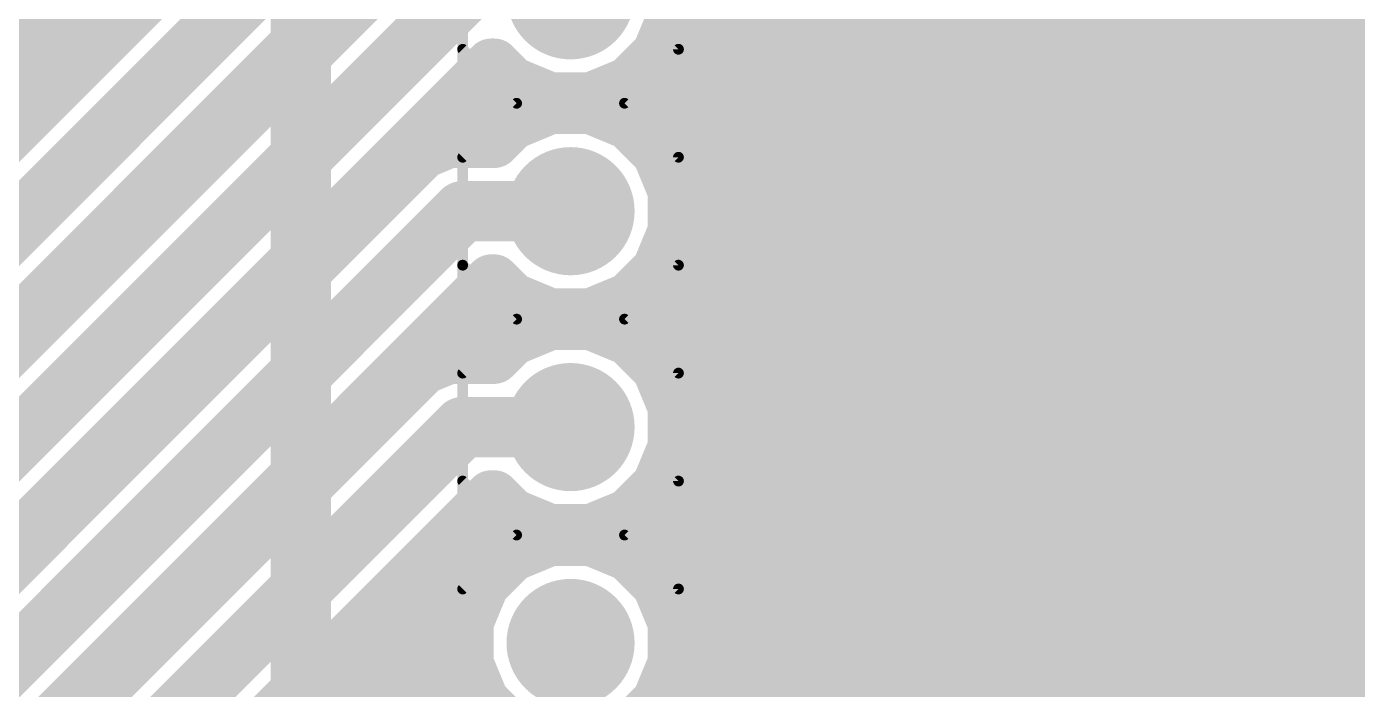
# Model space of a CAD drawing. Extents: x 30.8 to 86, y 18.1 to 73.3.
# Drawn here: x 45.67 to 61.33, y 43.9 to 51.7 of the extents above; entities that cross this region are included whole.
import ezdxf

# ---------------------------------------------------------------- set-up
doc = ezdxf.new("R2010")
doc.units = 0
for name, color, linetype in [('1', 12, 'CONTINUOUS'), ('16', 132, 'CONTINUOUS'), ('17', 110, 'CONTINUOUS'), ('20', 31, 'CONTINUOUS'), ('21', 253, 'CONTINUOUS')]:
    doc.layers.add(name, color=color, linetype=linetype)

# ---------------------------------------------------------------- blocks, each defined once
blk = doc.blocks.new('ROUNDP')
at = {"const_width": 0.5}
blk.add_lwpolyline([(0, -0.25, 1), (0, 0.25, 1), (0, -0.25)], format="xyb", dxfattribs=at)

msp = doc.modelspace()

# ---------------------------------------------------------------- linework, layer by layer
at = {"layer": '1', "const_width": 0.7112}
msp.add_lwpolyline([(48.895, 55.88), (48.895, 41.91)], dxfattribs=at)
at = {"layer": '16'}
for points, const_width in [([(50.1109, 55.0704), (44.4215, 49.381)], 0.6096), ([(44.45, 48.26), (50.8, 54.61)], 0.7112), ([(45.0228, 47.6833), (51.1367, 53.7972)], 0.6096), ([(50.1109, 52.5304), (44.4215, 46.841)], 0.6096), ([(53.2812, 51.8291), (53.2812, 52.3109)], 0.6096), ([(44.45, 45.72), (50.8, 52.07)], 0.7112), ([(44.6502, 51.816), (46.8565, 51.816)], 0.6096), ([(49.1555, 51.816), (49.3965, 51.816)], 0.6096), ([(53.0968, 51.3839), (53.2812, 51.8291)], 0.6096), ([(53.2758, 51.816), (62.738, 51.816)], 0.6096), ([(45.0228, 45.1433), (51.1367, 51.2572)], 0.6096), ([(51.1367, 51.2572), (51.1699, 51.2572)], 0.6096), ([(51.1699, 51.2572), (51.3839, 51.0432)], 0.6096), ([(52.7561, 51.0432), (53.0968, 51.3839)], 0.6096), ([(45.0933, 51.2064), (46.2469, 51.2064)], 0.6096), ([(48.5459, 51.2064), (48.7869, 51.2064)], 0.6096), ([(51.0859, 51.2064), (51.2207, 51.2064)], 0.6096), ([(52.9193, 51.2064), (62.738, 51.2064)], 0.6096), ([(51.3839, 51.0432), (51.8291, 50.8588)], 0.6096), ([(52.3109, 50.8588), (52.7561, 51.0432)], 0.6096), ([(51.8291, 50.8588), (52.3109, 50.8588)], 0.6096), ([(51.8291, 50.7412), (51.3839, 50.5568)], 0.6096), ([(52.3109, 50.7412), (51.8291, 50.7412)], 0.6096), ([(52.7561, 50.5568), (52.3109, 50.7412)], 0.6096), ([(45.1612, 50.5968), (45.6373, 50.5968)], 0.6096), ([(47.9363, 50.5968), (48.1773, 50.5968)], 0.6096), ([(50.4763, 50.5968), (51.4805, 50.5968)], 0.6096), ([(51.3839, 50.5568), (51.1699, 50.3428)], 0.6096), ([(52.6595, 50.5968), (62.738, 50.5968)], 0.6096), ([(53.0968, 50.2161), (52.7561, 50.5568)], 0.6096), ([(50.6383, 50.3428), (50.3396, 50.2191)], 0.6096), ([(51.1699, 50.3428), (50.6383, 50.3428)], 0.6096), ([(50.3396, 50.2191), (44.4215, 44.301)], 0.6096), ([(53.2812, 49.7709), (53.0968, 50.2161)], 0.6096), ([(47.3267, 49.9872), (47.5677, 49.9872)], 0.6096), ([(49.8667, 49.9872), (50.1077, 49.9872)], 0.6096), ([(53.1916, 49.9872), (62.738, 49.9872)], 0.6096), ([(53.2812, 49.2891), (53.2812, 49.7709)], 0.6096), ([(44.45, 43.18), (50.8, 49.53)], 0.7112), ([(50.8, 49.53), (52.07, 49.53)], 0.7112), ([(46.7171, 49.3776), (46.9581, 49.3776)], 0.6096), ([(49.2571, 49.3776), (49.4981, 49.3776)], 0.6096), ([(53.2812, 49.3776), (62.738, 49.3776)], 0.6096), ([(53.0968, 48.8439), (53.2812, 49.2891)], 0.6096), ([(46.1075, 48.768), (46.3485, 48.768)], 0.6096), ([(48.6475, 48.768), (48.8885, 48.768)], 0.6096), ([(52.7561, 48.5032), (53.0968, 48.8439)], 0.6096), ([(53.0209, 48.768), (62.738, 48.768)], 0.6096), ([(45.0228, 42.6033), (51.1367, 48.7172)], 0.6096), ([(51.1367, 48.7172), (51.1699, 48.7172)], 0.6096), ([(51.1699, 48.7172), (51.3839, 48.5032)], 0.6096), ([(51.3839, 48.5032), (51.8291, 48.3188)], 0.6096), ([(52.3109, 48.3188), (52.7561, 48.5032)], 0.6096), ([(51.8291, 48.3188), (52.3109, 48.3188)], 0.6096), ([(45.4979, 48.1584), (45.7389, 48.1584)], 0.6096), ([(48.0379, 48.1584), (48.2789, 48.1584)], 0.6096), ([(50.5779, 48.1584), (51.7258, 48.1584)], 0.6096), ([(51.8291, 48.2012), (51.3839, 48.0168)], 0.6096), ([(52.3109, 48.2012), (51.8291, 48.2012)], 0.6096), ([(52.7561, 48.0168), (52.3109, 48.2012)], 0.6096), ([(52.4142, 48.1584), (62.738, 48.1584)], 0.6096), ([(51.3839, 48.0168), (51.1699, 47.8028)], 0.6096), ([(53.0968, 47.6761), (52.7561, 48.0168)], 0.6096), ([(50.6383, 47.8028), (50.3396, 47.6791)], 0.6096), ([(51.1699, 47.8028), (50.6383, 47.8028)], 0.6096), ([(50.3396, 47.6791), (50.1109, 47.4504)], 0.6096), ([(53.2812, 47.2309), (53.0968, 47.6761)], 0.6096), ([(47.4283, 47.5488), (47.6693, 47.5488)], 0.6096), ([(49.9683, 47.5488), (50.2093, 47.5488)], 0.6096), ([(53.1495, 47.5488), (62.738, 47.5488)], 0.6096), ([(50.1109, 47.4504), (44.4215, 41.761)], 0.6096), ([(53.2812, 46.7491), (53.2812, 47.2309)], 0.6096), ([(44.45, 40.64), (50.8, 46.99)], 0.7112), ([(50.8, 46.99), (52.07, 46.99)], 0.7112), ([(46.8187, 46.9392), (47.0597, 46.9392)], 0.6096), ([(49.3587, 46.9392), (49.5997, 46.9392)], 0.6096), ([(53.2812, 46.9392), (62.738, 46.9392)], 0.6096), ([(53.0968, 46.3039), (53.2812, 46.7491)], 0.6096), ([(46.2091, 46.3296), (46.4501, 46.3296)], 0.6096), ([(48.7491, 46.3296), (48.9901, 46.3296)], 0.6096), ([(52.7561, 45.9632), (53.0968, 46.3039)], 0.6096), ([(53.1074, 46.3296), (62.738, 46.3296)], 0.6096), ([(45.0228, 40.0633), (51.1367, 46.1772)], 0.6096), ([(51.1367, 46.1772), (51.1699, 46.1772)], 0.6096), ([(51.1699, 46.1772), (51.3839, 45.9632)], 0.6096), ([(51.3839, 45.9632), (51.8291, 45.7788)], 0.6096), ([(52.3109, 45.7788), (52.7561, 45.9632)], 0.6096), ([(51.8291, 45.7788), (52.3109, 45.7788)], 0.6096), ([(45.5995, 45.72), (45.8405, 45.72)], 0.6096), ([(48.1395, 45.72), (48.3805, 45.72)], 0.6096), ([(50.6795, 45.72), (62.738, 45.72)], 0.6096), ([(51.8291, 45.6612), (51.3839, 45.4768)], 0.6096), ([(52.3109, 45.6612), (51.8291, 45.6612)], 0.6096), ([(52.7561, 45.4768), (52.3109, 45.6612)], 0.6096), ([(51.3839, 45.4768), (51.0432, 45.1361)], 0.6096), ([(53.0968, 45.1361), (52.7561, 45.4768)], 0.6096), ([(51.0432, 45.1361), (50.8588, 44.6909)], 0.6096), ([(53.2812, 44.6909), (53.0968, 45.1361)], 0.6096), ([(47.5299, 45.1104), (47.7709, 45.1104)], 0.6096), ([(50.0699, 45.1104), (51.0326, 45.1104)], 0.6096), ([(53.1074, 45.1104), (62.738, 45.1104)], 0.6096), ([(50.8588, 44.6909), (50.8588, 44.2091)], 0.6096), ([(53.2812, 44.2091), (53.2812, 44.6909)], 0.6096), ([(46.9203, 44.5008), (47.1613, 44.5008)], 0.6096), ([(49.4603, 44.5008), (50.8588, 44.5008)], 0.6096), ([(53.2812, 44.5008), (62.738, 44.5008)], 0.6096), ([(50.8588, 44.2091), (51.0432, 43.7639)], 0.6096), ([(53.0968, 43.7639), (53.2812, 44.2091)], 0.6096), ([(46.3107, 43.8912), (46.5517, 43.8912)], 0.6096), ([(48.8507, 43.8912), (50.9905, 43.8912)], 0.6096), ([(53.1495, 43.8912), (62.738, 43.8912)], 0.6096), ([(51.0432, 43.7639), (51.3839, 43.4232)], 0.6096), ([(52.7561, 43.4232), (53.0968, 43.7639)], 0.6096)]:
    msp.add_lwpolyline(points, dxfattribs=dict(at, const_width=const_width))
for points, const_width in [([(46.8565, 51.6636, 1), (46.8565, 51.9684)], 0.3048), ([(49.1555, 51.9684, 1), (49.1555, 51.6636)], 0.3048), ([(49.3965, 51.6636, 1), (49.3965, 51.9684)], 0.3048), ([(53.2758, 51.9684, 1), (53.2758, 51.6636)], 0.3048), ([(53.422, 51.7708, 1), (53.1404, 51.8874)], 0.3048), ([(53.1288, 51.8291, 1), (53.4336, 51.8291)], 0.3048), ([(51.1367, 51.4096, 1), (51.1367, 51.1048)], 0.3048), ([(51.2777, 51.365, 1), (51.0621, 51.1494)], 0.3048), ([(51.2444, 51.1494, 1), (51.0289, 51.365)], 0.3048), ([(51.1699, 51.1048, 1), (51.1699, 51.4096)], 0.3048), ([(52.956, 51.4422, 1), (53.2376, 51.3256)], 0.3048), ([(53.2046, 51.2761, 1), (52.989, 51.4917)], 0.3048), ([(46.2469, 51.054, 1), (46.2469, 51.3588)], 0.3048), ([(48.5459, 51.3588, 1), (48.5459, 51.054)], 0.3048), ([(48.7869, 51.054, 1), (48.7869, 51.3588)], 0.3048), ([(51.0859, 51.3588, 1), (51.0859, 51.054)], 0.3048), ([(51.2207, 51.054, 1), (51.2207, 51.3588)], 0.3048), ([(52.9193, 51.3588, 1), (52.9193, 51.054)], 0.3048), ([(51.4422, 51.184, 1), (51.3256, 50.9024)], 0.3048), ([(51.2761, 50.9354, 1), (51.4917, 51.151)], 0.3048), ([(52.6483, 51.151, 1), (52.8639, 50.9354)], 0.3048), ([(52.8144, 50.9024, 1), (52.6978, 51.184)], 0.3048), ([(51.8291, 51.0112, 1), (51.8291, 50.7064)], 0.3048), ([(51.7708, 50.718, 1), (51.8874, 50.9996)], 0.3048), ([(52.2526, 50.9996, 1), (52.3692, 50.718)], 0.3048), ([(52.3109, 50.7064, 1), (52.3109, 51.0112)], 0.3048), ([(51.8291, 50.8936, 1), (51.8291, 50.5888)], 0.3048), ([(51.8874, 50.6004, 1), (51.7708, 50.882)], 0.3048), ([(52.3692, 50.882, 1), (52.2526, 50.6004)], 0.3048), ([(52.3109, 50.5888, 1), (52.3109, 50.8936)], 0.3048), ([(45.6373, 50.4444, 1), (45.6373, 50.7492)], 0.3048), ([(47.9363, 50.7492, 1), (47.9363, 50.4444)], 0.3048), ([(48.1773, 50.4444, 1), (48.1773, 50.7492)], 0.3048), ([(50.4763, 50.7492, 1), (50.4763, 50.4444)], 0.3048), ([(51.3256, 50.6976, 1), (51.4422, 50.416)], 0.3048), ([(51.4917, 50.449, 1), (51.2761, 50.6646)], 0.3048), ([(51.4805, 50.4444, 1), (51.4805, 50.7492)], 0.3048), ([(52.6595, 50.7492, 1), (52.6595, 50.4444)], 0.3048), ([(52.8639, 50.6646, 1), (52.6483, 50.449)], 0.3048), ([(52.6978, 50.416, 1), (52.8144, 50.6976)], 0.3048), ([(50.6383, 50.4952, 1), (50.6383, 50.1904)], 0.3048), ([(50.6966, 50.202, 1), (50.58, 50.4836)], 0.3048), ([(51.0621, 50.4506, 1), (51.2777, 50.235)], 0.3048), ([(51.1699, 50.1904, 1), (51.1699, 50.4952)], 0.3048), ([(50.2813, 50.3599, 1), (50.3979, 50.0783)], 0.3048), ([(50.4473, 50.1113, 1), (50.2318, 50.3268)], 0.3048), ([(53.2376, 50.2744, 1), (52.956, 50.1578)], 0.3048), ([(52.989, 50.1083, 1), (53.2046, 50.3239)], 0.3048), ([(47.3267, 50.1396, 1), (47.3267, 49.8348)], 0.3048), ([(47.5677, 49.8348, 1), (47.5677, 50.1396)], 0.3048), ([(49.8667, 50.1396, 1), (49.8667, 49.8348)], 0.3048), ([(50.1077, 49.8348, 1), (50.1077, 50.1396)], 0.3048), ([(53.1916, 50.1396, 1), (53.1916, 49.8348)], 0.3048), ([(53.4336, 49.7709, 1), (53.1288, 49.7709)], 0.3048), ([(53.1404, 49.7126, 1), (53.422, 49.8292)], 0.3048), ([(50.8, 49.7078, 1), (50.8, 49.3522)], 0.3556), ([(50.9257, 49.4043, 1), (50.6743, 49.6557)], 0.3556), ([(52.07, 49.3522, 1), (52.07, 49.7078)], 0.3556), ([(46.7171, 49.53, 1), (46.7171, 49.2252)], 0.3048), ([(46.9581, 49.2252, 1), (46.9581, 49.53)], 0.3048), ([(49.2571, 49.53, 1), (49.2571, 49.2252)], 0.3048), ([(49.4981, 49.2252, 1), (49.4981, 49.53)], 0.3048), ([(53.2812, 49.53, 1), (53.2812, 49.2252)], 0.3048), ([(53.422, 49.2308, 1), (53.1404, 49.3474)], 0.3048), ([(53.1288, 49.2891, 1), (53.4336, 49.2891)], 0.3048), ([(46.1075, 48.9204, 1), (46.1075, 48.6156)], 0.3048), ([(46.3485, 48.6156, 1), (46.3485, 48.9204)], 0.3048), ([(48.6475, 48.9204, 1), (48.6475, 48.6156)], 0.3048), ([(48.8885, 48.6156, 1), (48.8885, 48.9204)], 0.3048), ([(53.0209, 48.9204, 1), (53.0209, 48.6156)], 0.3048), ([(52.956, 48.9022, 1), (53.2376, 48.7856)], 0.3048), ([(53.2046, 48.7361, 1), (52.989, 48.9517)], 0.3048), ([(51.1367, 48.8696, 1), (51.1367, 48.5648)], 0.3048), ([(51.2777, 48.825, 1), (51.0621, 48.6094)], 0.3048), ([(51.2444, 48.6094, 1), (51.0289, 48.825)], 0.3048), ([(51.1699, 48.5648, 1), (51.1699, 48.8696)], 0.3048), ([(51.4422, 48.644, 1), (51.3256, 48.3624)], 0.3048), ([(51.2761, 48.3954, 1), (51.4917, 48.611)], 0.3048), ([(52.6483, 48.611, 1), (52.8639, 48.3954)], 0.3048), ([(52.8144, 48.3624, 1), (52.6978, 48.644)], 0.3048), ([(51.8291, 48.4712, 1), (51.8291, 48.1664)], 0.3048), ([(51.7708, 48.178, 1), (51.8874, 48.4596)], 0.3048), ([(52.2526, 48.4596, 1), (52.3692, 48.178)], 0.3048), ([(52.3109, 48.1664, 1), (52.3109, 48.4712)], 0.3048), ([(45.7389, 48.006, 1), (45.7389, 48.3108)], 0.3048), ([(48.0379, 48.3108, 1), (48.0379, 48.006)], 0.3048), ([(48.2789, 48.006, 1), (48.2789, 48.3108)], 0.3048), ([(50.5779, 48.3108, 1), (50.5779, 48.006)], 0.3048), ([(51.8291, 48.3536, 1), (51.8291, 48.0488)], 0.3048), ([(51.7258, 48.006, 1), (51.7258, 48.3108)], 0.3048), ([(51.8874, 48.0604, 1), (51.7708, 48.342)], 0.3048), ([(52.3692, 48.342, 1), (52.2526, 48.0604)], 0.3048), ([(52.4142, 48.3108, 1), (52.4142, 48.006)], 0.3048), ([(52.3109, 48.0488, 1), (52.3109, 48.3536)], 0.3048), ([(51.3256, 48.1576, 1), (51.4422, 47.876)], 0.3048), ([(51.4917, 47.909, 1), (51.2761, 48.1246)], 0.3048), ([(52.8639, 48.1246, 1), (52.6483, 47.909)], 0.3048), ([(52.6978, 47.876, 1), (52.8144, 48.1576)], 0.3048), ([(50.6383, 47.9552, 1), (50.6383, 47.6504)], 0.3048), ([(50.6966, 47.662, 1), (50.58, 47.9436)], 0.3048), ([(51.1699, 47.6504, 1), (51.1699, 47.9552)], 0.3048), ([(50.2813, 47.8199, 1), (50.3979, 47.5383)], 0.3048), ([(50.4473, 47.5713, 1), (50.2318, 47.7868)], 0.3048), ([(51.0621, 47.9106, 1), (51.2777, 47.695)], 0.3048), ([(53.2376, 47.7344, 1), (52.956, 47.6178)], 0.3048), ([(52.989, 47.5683, 1), (53.2046, 47.7839)], 0.3048), ([(47.4283, 47.7012, 1), (47.4283, 47.3964)], 0.3048), ([(47.6693, 47.3964, 1), (47.6693, 47.7012)], 0.3048), ([(49.9683, 47.7012, 1), (49.9683, 47.3964)], 0.3048), ([(50.2093, 47.3964, 1), (50.2093, 47.7012)], 0.3048), ([(53.1495, 47.7012, 1), (53.1495, 47.3964)], 0.3048), ([(50.0032, 47.5582, 1), (50.2187, 47.3426)], 0.3048), ([(50.2187, 47.3426, 1), (50.0032, 47.5582)], 0.3048), ([(53.4336, 47.2309, 1), (53.1288, 47.2309)], 0.3048), ([(50.8, 47.1678, 1), (50.8, 46.8122)], 0.3556), ([(50.9257, 46.8643, 1), (50.6743, 47.1157)], 0.3556), ([(52.07, 46.8122, 1), (52.07, 47.1678)], 0.3556), ([(53.1404, 47.1726, 1), (53.422, 47.2892)], 0.3048), ([(46.8187, 47.0916, 1), (46.8187, 46.7868)], 0.3048), ([(47.0597, 46.7868, 1), (47.0597, 47.0916)], 0.3048), ([(49.3587, 47.0916, 1), (49.3587, 46.7868)], 0.3048), ([(49.5997, 46.7868, 1), (49.5997, 47.0916)], 0.3048), ([(53.2812, 47.0916, 1), (53.2812, 46.7868)], 0.3048), ([(53.422, 46.6908, 1), (53.1404, 46.8074)], 0.3048), ([(53.1288, 46.7491, 1), (53.4336, 46.7491)], 0.3048), ([(46.2091, 46.482, 1), (46.2091, 46.1772)], 0.3048), ([(46.4501, 46.1772, 1), (46.4501, 46.482)], 0.3048), ([(48.7491, 46.482, 1), (48.7491, 46.1772)], 0.3048), ([(48.9901, 46.1772, 1), (48.9901, 46.482)], 0.3048), ([(53.1074, 46.482, 1), (53.1074, 46.1772)], 0.3048), ([(53.2046, 46.1961, 1), (52.989, 46.4117)], 0.3048), ([(51.1367, 46.3296, 1), (51.1367, 46.0248)], 0.3048), ([(51.2777, 46.285, 1), (51.0621, 46.0694)], 0.3048), ([(51.2444, 46.0694, 1), (51.0289, 46.285)], 0.3048), ([(51.1699, 46.0248, 1), (51.1699, 46.3296)], 0.3048), ([(52.956, 46.3622, 1), (53.2376, 46.2456)], 0.3048), ([(51.4422, 46.104, 1), (51.3256, 45.8224)], 0.3048), ([(51.2761, 45.8554, 1), (51.4917, 46.071)], 0.3048), ([(52.6483, 46.071, 1), (52.8639, 45.8554)], 0.3048), ([(52.8144, 45.8224, 1), (52.6978, 46.104)], 0.3048), ([(51.8291, 45.9312, 1), (51.8291, 45.6264)], 0.3048), ([(51.7708, 45.638, 1), (51.8874, 45.9196)], 0.3048), ([(52.2526, 45.9196, 1), (52.3692, 45.638)], 0.3048), ([(52.3109, 45.6264, 1), (52.3109, 45.9312)], 0.3048), ([(45.5995, 45.8724, 1), (45.5995, 45.5676)], 0.3048), ([(45.8405, 45.5676, 1), (45.8405, 45.8724)], 0.3048), ([(48.1395, 45.8724, 1), (48.1395, 45.5676)], 0.3048), ([(48.3805, 45.5676, 1), (48.3805, 45.8724)], 0.3048), ([(50.6795, 45.8724, 1), (50.6795, 45.5676)], 0.3048), ([(51.8291, 45.8136, 1), (51.8291, 45.5088)], 0.3048), ([(51.8874, 45.5204, 1), (51.7708, 45.802)], 0.3048), ([(52.3692, 45.802, 1), (52.2526, 45.5204)], 0.3048), ([(52.3109, 45.5088, 1), (52.3109, 45.8136)], 0.3048), ([(51.3256, 45.6176, 1), (51.4422, 45.336)], 0.3048), ([(51.4917, 45.369, 1), (51.2761, 45.5846)], 0.3048), ([(52.8639, 45.5846, 1), (52.6483, 45.369)], 0.3048), ([(52.6978, 45.336, 1), (52.8144, 45.6176)], 0.3048), ([(51.184, 45.0778, 1), (50.9024, 45.1944)], 0.3048), ([(53.2376, 45.1944, 1), (52.956, 45.0778)], 0.3048), ([(47.5299, 45.2628, 1), (47.5299, 44.958)], 0.3048), ([(47.7709, 44.958, 1), (47.7709, 45.2628)], 0.3048), ([(50.0699, 45.2628, 1), (50.0699, 44.958)], 0.3048), ([(50.9354, 45.2439, 1), (51.151, 45.0283)], 0.3048), ([(51.0326, 44.958, 1), (51.0326, 45.2628)], 0.3048), ([(53.1074, 45.2628, 1), (53.1074, 44.958)], 0.3048), ([(52.989, 45.0283, 1), (53.2046, 45.2439)], 0.3048), ([(51.0112, 44.6909, 1), (50.7064, 44.6909)], 0.3048), ([(53.4336, 44.6909, 1), (53.1288, 44.6909)], 0.3048), ([(46.9203, 44.6532, 1), (46.9203, 44.3484)], 0.3048), ([(47.1613, 44.3484, 1), (47.1613, 44.6532)], 0.3048), ([(49.4603, 44.6532, 1), (49.4603, 44.3484)], 0.3048), ([(50.718, 44.7492, 1), (50.9996, 44.6326)], 0.3048), ([(50.8588, 44.3484, 1), (50.8588, 44.6532)], 0.3048), ([(53.2812, 44.6532, 1), (53.2812, 44.3484)], 0.3048), ([(53.1404, 44.6326, 1), (53.422, 44.7492)], 0.3048), ([(50.9996, 44.2674, 1), (50.718, 44.1508)], 0.3048), ([(53.422, 44.1508, 1), (53.1404, 44.2674)], 0.3048), ([(50.7064, 44.2091, 1), (51.0112, 44.2091)], 0.3048), ([(53.1288, 44.2091, 1), (53.4336, 44.2091)], 0.3048), ([(46.3107, 44.0436, 1), (46.3107, 43.7388)], 0.3048), ([(46.5517, 43.7388, 1), (46.5517, 44.0436)], 0.3048), ([(48.8507, 44.0436, 1), (48.8507, 43.7388)], 0.3048), ([(50.9905, 43.7388, 1), (50.9905, 44.0436)], 0.3048), ([(53.1495, 44.0436, 1), (53.1495, 43.7388)], 0.3048), ([(51.151, 43.8717, 1), (50.9354, 43.6561)], 0.3048), ([(53.2046, 43.6561, 1), (52.989, 43.8717)], 0.3048), ([(50.9024, 43.7056, 1), (51.184, 43.8222)], 0.3048), ([(52.956, 43.8222, 1), (53.2376, 43.7056)], 0.3048)]:
    msp.add_lwpolyline(points, format="xyb", dxfattribs=dict(at, const_width=const_width))
at = {"layer": '20', "const_width": 0.1524}
msp.add_lwpolyline([(58.42, 18.2245, 1), (58.42, 73.2155, 1), (58.42, 18.2245)], format="xyb", dxfattribs=at)
at = {"layer": '21', "const_width": 0.127}
for points in [[(50.8, 52.705), (50.8, 48.895)], [(53.34, 51.435), (53.34, 52.705)], [(50.8, 51.435), (51.435, 50.8)], [(52.705, 50.8), (53.34, 51.435)], [(51.435, 50.8), (50.8, 50.165)], [(53.34, 50.165), (52.705, 50.8)], [(53.34, 48.895), (53.34, 50.165)], [(50.8, 48.895), (50.8, 32.385)], [(51.435, 48.26), (50.8, 48.895)], [(52.705, 48.26), (53.34, 48.895)], [(51.435, 48.26), (50.8, 47.625)], [(53.34, 47.625), (52.705, 48.26)], [(53.34, 46.355), (53.34, 47.625)], [(50.8, 46.355), (51.435, 45.72)], [(52.705, 45.72), (53.34, 46.355)], [(51.435, 45.72), (50.8, 45.085)], [(53.34, 45.085), (52.705, 45.72)], [(53.34, 43.815), (53.34, 45.085)]]:
    msp.add_lwpolyline(points, dxfattribs=at)
at = {"layer": '21', "const_width": 0.0635}
for points in [[(50.8225, 51.4575, 1), (50.7775, 51.4125)], [(53.3083, 51.435, 1), (53.3718, 51.435)], [(53.3625, 51.4125, 1), (53.3175, 51.4575)], [(51.4575, 50.7775, 1), (51.4125, 50.8225)], [(51.4125, 50.7775, 1), (51.4575, 50.8225)], [(52.7275, 50.8225, 1), (52.6825, 50.7775)], [(52.6825, 50.8225, 1), (52.7275, 50.7775)], [(50.7775, 50.1875, 1), (50.8225, 50.1425)], [(53.3718, 50.165, 1), (53.3083, 50.165)], [(53.3175, 50.1425, 1), (53.3625, 50.1875)], [(50.8225, 48.9175, 1), (50.7775, 48.8725)], [(50.8318, 48.895, 1), (50.7683, 48.895)], [(50.7683, 48.895, 1), (50.8318, 48.895)], [(53.3083, 48.895, 1), (53.3718, 48.895)], [(53.3625, 48.8725, 1), (53.3175, 48.9175)], [(51.4575, 48.2375, 1), (51.4125, 48.2825)], [(51.4125, 48.2375, 1), (51.4575, 48.2825)], [(52.7275, 48.2825, 1), (52.6825, 48.2375)], [(52.6825, 48.2825, 1), (52.7275, 48.2375)], [(50.7775, 47.6475, 1), (50.8225, 47.6025)], [(53.3718, 47.625, 1), (53.3083, 47.625)], [(53.3175, 47.6025, 1), (53.3625, 47.6475)], [(50.8225, 46.3775, 1), (50.7775, 46.3325)], [(53.3083, 46.355, 1), (53.3718, 46.355)], [(53.3625, 46.3325, 1), (53.3175, 46.3775)], [(51.4575, 45.6975, 1), (51.4125, 45.7425)], [(51.4125, 45.6975, 1), (51.4575, 45.7425)], [(52.7275, 45.7425, 1), (52.6825, 45.6975)], [(52.6825, 45.7425, 1), (52.7275, 45.6975)], [(50.7775, 45.1075, 1), (50.8225, 45.0625)], [(53.3718, 45.085, 1), (53.3083, 45.085)], [(53.3175, 45.0625, 1), (53.3625, 45.1075)]]:
    msp.add_lwpolyline(points, format="xyb", dxfattribs=at)

# ---------------------------------------------------------------- block references
at = {"layer": '17', "xscale": 1.508, "yscale": 1.508, "rotation": 90}
for p in [(52.07, 52.07), (52.07, 52.07), (52.07, 49.53), (52.07, 49.53), (52.07, 46.99), (52.07, 46.99), (52.07, 44.45), (52.07, 44.45)]:
    msp.add_blockref('ROUNDP', p, dxfattribs=at)

doc.saveas('drawing.dxf')
